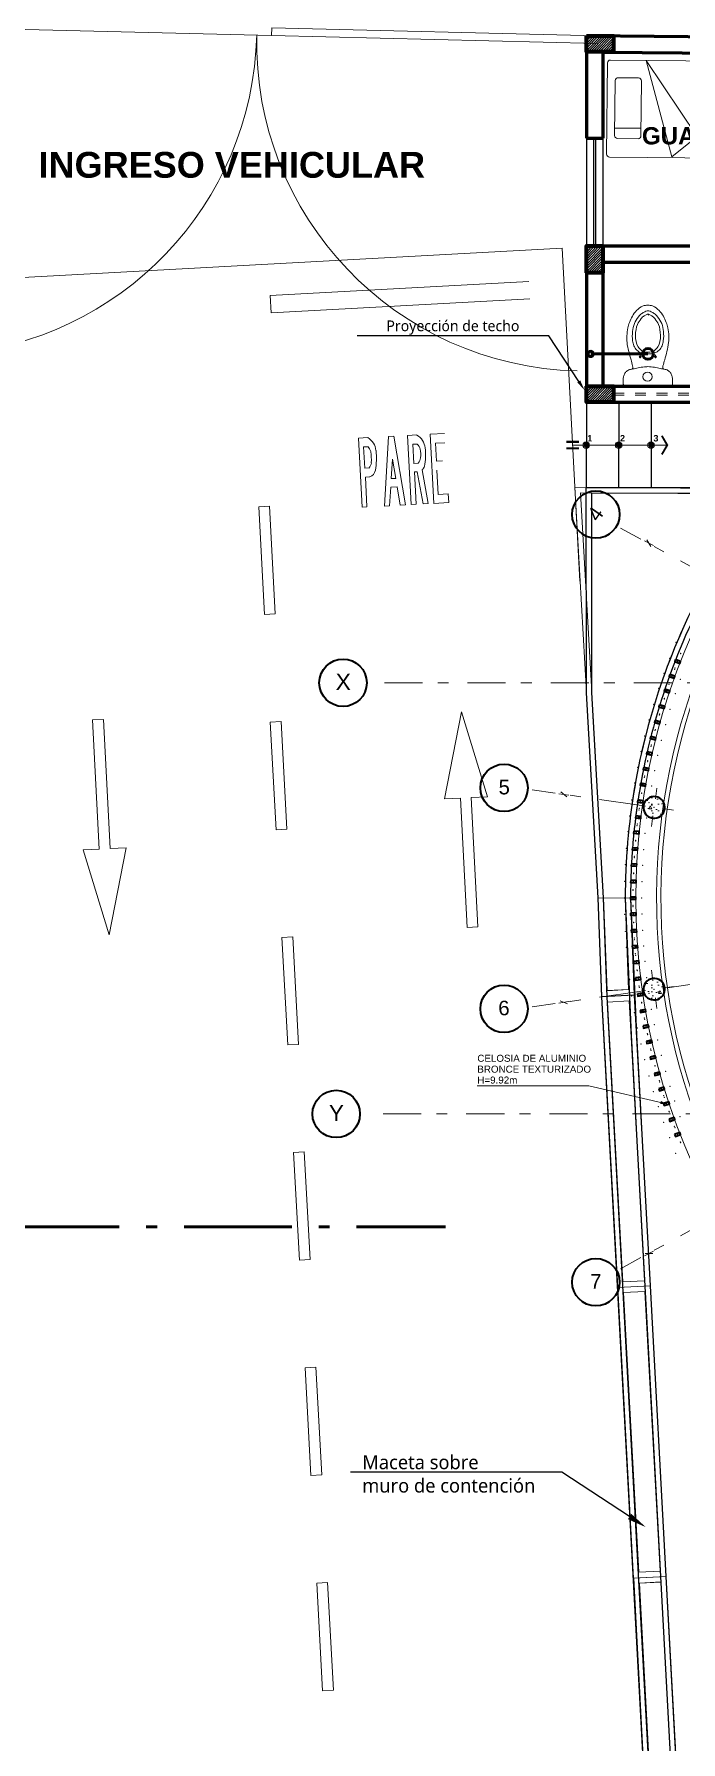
# Model space of a CAD drawing. Header units: millimetres. Extents: x 1 to 121, y 0 to 90.
# Drawn here: x 11.05 to 17.04, y 59.66 to 75.5 of the extents above; entities that cross this region are included whole.
import ezdxf
from ezdxf import colors
from ezdxf.entities.mleader import LeaderData, LeaderLine
from ezdxf.enums import TextEntityAlignment as Align
from ezdxf.math import Vec2, Vec3

# ---------------------------------------------------------------- set-up
doc = ezdxf.new("R2010")
doc.units = ezdxf.units.MM
for name, pattern in [('1CORTE', [1.5, 1, -0.25, 0, -0.25]), ('DASHED2', [0.375, 0.25, -0.125]), ('Dot & Dashed', [0.670278, 0.352778, -0.176389, 0, -0.141111])]:
    doc.linetypes.add(name, pattern=pattern)
for name, color, linetype, lineweight in [('0_Pluma_Nº__1', 253, 'Continuous', 9), ('AA. Proyeccion Corte', 10, '1CORTE', 50), ('Annotation - Label_Pen_No__1', 7, 'Continuous', 13), ('COLUMNAS 50', 32, 'Continuous', 70), ('Drawing & Figure_Pen_No__1', 7, 'Continuous', 13), ('Drawing & Figure_Pen_No__122', 9, 'Continuous', 13), ('Drawing & Figure_Pen_No__7', 7, 'Continuous', 35), ('Equipamiento SR', 23, 'Continuous', 0), ('GRAFO00', 7, 'Continuous', 0), ('Interior - Stair & Railing_Pen_No__1', 7, 'Continuous', 13), ('Interior - Stair & Railing_Pen_No__122', 9, 'Continuous', 13), ('Letras El', 9, 'Continuous', 5), ('letras sr', 7, 'Continuous', 5), ('Muebles', 252, 'Continuous', 0), ('Muebles fijos El', 101, 'Continuous', 0), ('Muros el', 144, 'Continuous', 60), ('Proyeccciones', 1, 'DASHED2', 18), ('Sanitarios el', 141, 'Continuous', 15), ('Separador de bike pintado', 8, 'Continuous', 0), ('Structural - Bearing_Pen_No__122', 9, 'Continuous', 13), ('Structural - Bearing_Pen_No__21', 7, 'Continuous', 35), ('TEXTOS-SUBTITULO', 7, 'Continuous', 30)]:
    doc.layers.add(name, color=color, linetype=linetype, lineweight=lineweight)
for name, color, linetype, lineweight, true_color in [('Dimensioning - General_Pen_No__167', 7, 'Continuous', 13, 0x6a6a6a), ('Drawing & Figure_Pen_No__167', 7, 'Continuous', 13, 0x6a6a6a), ('Estructura - Carga_Pen_No__167', 7, 'Continuous', 13, 0x6a6a6a), ('RAMPA PROPUESTA 1 CERRAMIENTO_Pen_No__123', 7, 'Continuous', 0, 0xd8d8d8), ('RAMPA PROPUESTA 1 CERRAMIENTO_Pen_No__28', 7, 'Continuous', 35, 0xa80f02), ('RAMPA PROPUESTA 1 CERRAMIENTO_Pen_No__48', 7, 'Continuous', 25, 0xa80f02), ('Structural - Bearing_Pen_No__167', 7, 'Continuous', 13, 0x6a6a6a), ('Structural - Bearing_Pen_No__87', 7, 'Continuous', 20, 0x6a6a6a)]:
    doc.layers.add(name, color=color, linetype=linetype, lineweight=lineweight, true_color=true_color)
doc.layers.add('Estructura - Carga', color=7, linetype='Continuous')
doc.styles.add('Generales', font='trebuc.ttf', dxfattribs={"height": 0.1})
doc.styles.add('GENERATED_STYLE_1', font='arialbd.ttf')
doc.styles.add('Santa Rosa 1 50', font='trebuc.ttf')
doc.styles.add('TURBO_BASS', font='swisseb.ttf')
doc.dimstyles.new('GENERATED_STYLE__3', dxfattribs={"dimtxt": 0.115, "dimasz": 0.0475, "dimexe": 0.18, "dimexo": 1.635402, "dimgap": 0.09, "dimtad": 1, "dimzin": 0, "dimdsep": 46, "dimtxsty": 'GENERATED_STYLE_1', "dimblk": 'ARROWHEAD_2', "dimblk1": 'ARROWHEAD_2', "dimblk2": 'ARROWHEAD_2', "dimcen": 0.09, "dimclrd": 256, "dimclre": 256, "dimclrt": 256, "dimadec": 0, "dimazin": 0, "dimtfac": 1, "dimtdec": 4, "dimtmove": 0, "dimatfit": 3, "dimfxl": 1, "dimtolj": 1, "dimtzin": 0, "dimarcsym": 0})
pattern_1 = [(0, (-25.37355, 68.62545), (0, 0.3117692), [0.03, -0.15]), (0, (-25.28355, 68.78134), (0, 0.3117692), [0.03, -0.15]), (60, (-25.37355, 68.62545), (-0.27, 0.1558846), [0.03, -0.15]), (60, (-25.19355, 68.62545), (-0.27, 0.1558846), [0.03, -0.15]), (120, (-25.34355, 68.62545), (0.27, 0.1558846), [0.03, -0.15]), (120, (-25.16355, 68.62545), (0.27, 0.1558846), [0.03, -0.15]), (0, (-25.37355, 68.65545), (0, 0.06), [0, -0.06, 0, -0.09]), (45, (-25.34355, 68.65545), (-0.04242641, 0.04242641), [0, -0.045, 0, -0.075])]
pattern_2 = [(225.832106, (-71.488623, -27.769186), (0.0113871558, -0.0110611169), [])]

# ---------------------------------------------------------------- blocks, each defined once
blk = doc.blocks.new('Slab_11', base_point=(2452.601, 2264.432))
at = {"layer": 'Estructura - Carga_Pen_No__167', "color": 251, "linetype": 'Continuous', "lineweight": 13, "true_color": 0x6a6a6a, "flags": 128}
for points in [[(2452.601, 2264.432), (2452.901, 2264.448), (2452.753, 2267.144), (2452.454, 2267.128)], [(2452.648, 2264.486), (2452.848, 2264.496), (2452.706, 2267.091), (2452.507, 2267.081)]]:
    blk.add_lwpolyline(points, close=True, dxfattribs=at)
blk = doc.blocks.new('Slab_12', base_point=(2452.648, 2264.486))
at = {"layer": 'Estructura - Carga_Pen_No__167', "color": 251, "linetype": 'Continuous', "lineweight": 13, "true_color": 0x6a6a6a, "flags": 128}
blk.add_lwpolyline([(2452.648, 2264.486), (2452.848, 2264.496), (2452.706, 2267.091), (2452.507, 2267.081)], close=True, dxfattribs=at)
blk = doc.blocks.new('Slab_13', base_point=(2452.748, 2261.736))
at = {"layer": 'Estructura - Carga_Pen_No__167', "color": 251, "linetype": 'Continuous', "lineweight": 13, "true_color": 0x6a6a6a, "flags": 128}
for points in [[(2452.748, 2261.736), (2453.048, 2261.752), (2452.901, 2264.448), (2452.601, 2264.432)], [(2452.795, 2261.791), (2452.995, 2261.802), (2452.853, 2264.395), (2452.654, 2264.385)]]:
    blk.add_lwpolyline(points, close=True, dxfattribs=at)
blk = doc.blocks.new('Slab_14', base_point=(2452.795, 2261.791))
at = {"layer": 'Estructura - Carga_Pen_No__167', "color": 251, "linetype": 'Continuous', "lineweight": 13, "true_color": 0x6a6a6a, "flags": 128}
blk.add_lwpolyline([(2452.795, 2261.791), (2452.995, 2261.802), (2452.853, 2264.395), (2452.654, 2264.385)], close=True, dxfattribs=at)
blk = doc.blocks.new('Slab_15', base_point=(2452.857, 2259.043))
at = {"layer": 'Estructura - Carga_Pen_No__167', "color": 251, "linetype": 'Continuous', "lineweight": 13, "true_color": 0x6a6a6a, "flags": 128}
for points in [[(2452.857, 2259.043), (2453.157, 2259.034), (2453.172, 2259.483), (2453.048, 2261.752), (2452.748, 2261.736), (2452.87, 2259.433)], [(2452.923, 2259.434), (2452.912, 2259.091), (2453.107, 2259.084), (2453.122, 2259.482), (2453, 2261.7), (2452.801, 2261.69)]]:
    blk.add_lwpolyline(points, close=True, dxfattribs=at)
blk = doc.blocks.new('Slab_16', base_point=(2452.924, 2259.434))
at = {"layer": 'Estructura - Carga_Pen_No__167', "color": 251, "linetype": 'Continuous', "lineweight": 13, "true_color": 0x6a6a6a, "flags": 128}
blk.add_lwpolyline([(2452.924, 2259.434), (2452.912, 2259.091), (2453.109, 2259.084), (2453.124, 2259.445), (2453.001, 2261.7), (2452.801, 2261.69)], close=True, dxfattribs=at)
blk = doc.blocks.new('Slab_19', base_point=(2452.648, 2264.486))
at = {"layer": 'Estructura - Carga_Pen_No__167', "color": 251, "linetype": 'Continuous', "lineweight": 13, "true_color": 0x6a6a6a, "flags": 128}
blk.add_lwpolyline([(2452.648, 2264.486), (2452.848, 2264.496), (2452.706, 2267.091), (2452.507, 2267.081)], close=True, dxfattribs=at)
blk = doc.blocks.new('Slab_20', base_point=(2452.924, 2259.434))
at = {"layer": 'Estructura - Carga_Pen_No__167', "color": 251, "linetype": 'Continuous', "lineweight": 13, "true_color": 0x6a6a6a, "flags": 128}
blk.add_lwpolyline([(2452.924, 2259.434), (2452.912, 2259.091), (2453.109, 2259.084), (2453.124, 2259.445), (2453.001, 2261.7), (2452.801, 2261.69)], close=True, dxfattribs=at)
blk = doc.blocks.new('Slab_44', base_point=(2452.203, 2271.854))
at = {"layer": 'Estructura - Carga_Pen_No__167', "color": 251, "linetype": 'Continuous', "lineweight": 13, "true_color": 0x6a6a6a, "flags": 128}
for points in [[(2452.203, 2271.854), (2452.42, 2268.046), (2452.454, 2267.133), (2452.753, 2267.149), (2452.72, 2268.045, -0.170628), (2454.06, 2271.85)], [(2453.707, 2271.8), (2452.256, 2271.804), (2452.47, 2268.047), (2452.502, 2267.186), (2452.701, 2267.196), (2452.67, 2268.045, -0.166338), (2453.957, 2271.8)]]:
    blk.add_lwpolyline(points, format="xyb", close=True, dxfattribs=at)
blk = doc.blocks.new('Slab_45', base_point=(2453.707, 2271.8))
at = {"layer": 'Estructura - Carga_Pen_No__167', "color": 251, "linetype": 'Continuous', "lineweight": 13, "true_color": 0x6a6a6a, "flags": 128}
blk.add_lwpolyline([(2453.707, 2271.8), (2452.256, 2271.804), (2452.47, 2268.047), (2452.47, 2268.046), (2452.502, 2267.186), (2452.701, 2267.196), (2452.67, 2268.046, -0.166277), (2453.957, 2271.8)], format="xyb", close=True, dxfattribs=at)
blk = doc.blocks.new('ARROWHEAD_2')
at = {"color": 0, "linetype": 'Continuous', "lineweight": 0}
for p, q in [((0, 0), (-1, 0)), ((-0.38, -0.66), (0.38, 0.66))]:
    blk.add_line(p, q, dxfattribs=at)
blk = doc.blocks.new('*D954')
at = {"layer": '0_Pluma_Nº__1', "color": 251, "lineweight": -2, "true_color": 0x6a6a6a, "transparency": 16777216}
for p, q in [((13.113, 77.052), (13.113, 76.105)), ((37.033, 75.782), (37.033, 76.105)), ((13.161, 75.925), (36.986, 75.925))]:
    blk.add_line(p, q, dxfattribs=at)
at = {"layer": 'Defpoints', "color": 0, "lineweight": 50, "transparency": 16777216}
for p in [(37.033, 75.925), (13.113, 75.417), (37.033, 74.147)]:
    blk.add_point(p, dxfattribs=at)
at = {"layer": '0_Pluma_Nº__1', "color": 251, "lineweight": -2, "true_color": 0x6a6a6a, "transparency": 16777216, "xscale": 0.0475, "yscale": 0.0475, "zscale": 0.0475, "rotation": 180}
blk.add_blockref('ARROWHEAD_2', (13.113, 75.925), dxfattribs=at)
at = {"layer": '0_Pluma_Nº__1', "color": 251, "lineweight": -2, "true_color": 0x6a6a6a, "transparency": 16777216, "xscale": 0.0475, "yscale": 0.0475, "zscale": 0.0475}
blk.add_blockref('ARROWHEAD_2', (37.033, 75.925), dxfattribs=at)
at = {"layer": '0_Pluma_Nº__1', "color": 251, "lineweight": 50, "true_color": 0x6a6a6a, "transparency": 16777216, "insert": (26.032, 76.074), "char_height": 0.115, "attachment_point": 5, "style": 'GENERATED_STYLE_1'}
blk.add_mtext('\\A1;23.92', dxfattribs=at)
blk = doc.blocks.new('Mure01pl')
at = {"color": 0, "linetype": 'ByBlock'}
blk.add_line((0.2, -0.106), (0.2, -0.377), dxfattribs=at)
blk.add_lwpolyline([(0.5, -1.995), (0.5, -0.055, 0.414214), (0.47, -0.025), (-0.47, -0.025, 0.414214), (-0.5, -0.055), (-0.5, -1.995, 0.414214), (-0.47, -2.025), (0.47, -2.025)], format="xyb", dxfattribs=at)
blk.add_lwpolyline([(-0.289, -0.377), (0.278, -0.377, 0.414214), (0.308, -0.347), (0.308, -0.136, 0.414214), (0.278, -0.106), (-0.289, -0.106, 0.414214), (-0.319, -0.136), (-0.319, -0.347, 0.414214)], format="xyb", close=True, dxfattribs=at)
blk.add_lwpolyline([(0.491, -0.696), (0.279, -0.957), (-0.5, -0.423)], close=True, dxfattribs=at)
blk.add_arc((0.47, -1.995), 0.03, 270, 0, dxfattribs=at)
blk = doc.blocks.new('INODFLUX-P')
at = {"layer": 'Sanitarios el'}
for p, q in [((0, -0.212), (0, 0.213)), ((0.023, 0.229), (0.067, 0.229)), ((0, 0.144), (0, -0.098)), ((0.258, 0.071), (0.289, 0.071)), ((0.258, -0.071), (0.289, -0.071)), ((0.023, -0.228), (0.023, -0.228)), ((0.023, -0.228), (0.067, -0.228))]:
    blk.add_line(p, q, dxfattribs=at)
for centre, radius in [((0.087, 0.003), 0.0425), ((0.272, 0.071), 0.00872), ((0.272, -0.071), 0.00872)]:
    blk.add_circle(centre, radius, dxfattribs=at)
for points in [[(0, 0.213), (0.004, 0.221), (0.014, 0.227), (0.023, 0.229)], [(0.067, 0.229), (0.096, 0.223), (0.126, 0.208), (0.145, 0.186), (0.157, 0.151), (0.159, 0.139)], [(0.187, 0.141), (0.244, 0.156), (0.32, 0.177), (0.404, 0.193), (0.467, 0.194), (0.539, 0.187), (0.59, 0.171), (0.648, 0.144), (0.701, 0.105), (0.743, 0.044), (0.751, 0)], [(0.158, 0.145), (0.167, 0.139), (0.187, 0.141)], [(0.187, -0.14), (0.244, -0.156), (0.32, -0.176), (0.404, -0.192), (0.467, -0.194), (0.539, -0.186), (0.59, -0.17), (0.648, -0.144), (0.701, -0.104), (0.743, -0.044), (0.751, 0.001)], [(0.298, -0.001), (0.307, 0.06), (0.334, 0.103), (0.374, 0.129), (0.42, 0.141), (0.505, 0.142), (0.58, 0.125), (0.642, 0.087), (0.674, 0.056), (0.688, 0.029), (0.697, 0.008), (0.697, -0.001)], [(0.067, -0.228), (0.096, -0.222), (0.126, -0.208), (0.145, -0.186), (0.157, -0.15), (0.159, -0.138)], [(0.158, -0.144), (0.167, -0.138), (0.187, -0.14)], [(0.298, -0.001), (0.307, -0.062), (0.334, -0.105), (0.374, -0.131), (0.42, -0.143), (0.505, -0.145), (0.58, -0.128), (0.642, -0.089), (0.674, -0.058), (0.688, -0.031), (0.697, -0.01), (0.697, -0.001)], [(0, -0.212), (0.004, -0.221), (0.014, -0.227), (0.023, -0.228)]]:
    blk.add_spline(points, degree=3, dxfattribs=at)
for points, knots in [([(0.159, 0.139), (0.162, 0.122), (0.17, 0.087), (0.178, 0.041), (0.179, 0.011), (0.18, 0)], [0, 0, 0, 0, 0.0500478, 0.1080759, 0.1401372, 0.1401372, 0.1401372, 0.1401372]), ([(0.159, -0.138), (0.162, -0.122), (0.17, -0.087), (0.178, -0.04), (0.179, -0.01), (0.18, 0)], [0, 0, 0, 0, 0.0500478, 0.1080759, 0.1401372, 0.1401372, 0.1401372, 0.1401372]), ([(0.313, -0.001), (0.311, 0.047), (0.338, 0.071), (0.391, 0.109), (0.431, 0.115), (0.507, 0.114), (0.543, 0.109), (0.59, 0.088), (0.608, 0.075), (0.638, 0.052), (0.646, 0.045), (0.655, 0.028), (0.662, 0.016), (0.666, 0.006), (0.667, 0.005), (0.667, 0.004)], [0, 0, 0, 0, 0.1299393, 0.1299393, 0.2598787, 0.2598787, 0.374754, 0.374754, 0.445792, 0.445792, 0.4942707, 0.4942707, 0.5266072, 0.5266072, 0.535214, 0.535214, 0.535214, 0.535214]), ([(0.313, -0.001), (0.311, -0.049), (0.338, -0.073), (0.391, -0.111), (0.431, -0.117), (0.507, -0.116), (0.543, -0.112), (0.59, -0.09), (0.608, -0.078), (0.638, -0.054), (0.646, -0.047), (0.655, -0.031), (0.662, -0.018), (0.666, -0.008), (0.667, -0.007), (0.667, -0.006)], [0, 0, 0, 0, 0.1299393, 0.1299393, 0.2598787, 0.2598787, 0.374754, 0.374754, 0.445792, 0.445792, 0.4942707, 0.4942707, 0.5266072, 0.5266072, 0.535214, 0.535214, 0.535214, 0.535214])]:
    blk.add_open_spline(points, degree=3, knots=knots, dxfattribs=at)
for points in [[(0.667, 0.004), (0.667, 0.004), (0.667, 0.003), (0.667, 0.001)], [(0.657, -0.005), (0.657, -0.004), (0.657, -0.004), (0.657, -0.003)], [(0.667, -0.006), (0.667, -0.006), (0.667, -0.005), (0.667, -0.003)]]:
    blk.add_open_spline(points, degree=3, dxfattribs=at)
blk.add_point((0, 0), dxfattribs=at)

msp = doc.modelspace()

# ---------------------------------------------------------------- hatches: boundary and pattern name
at = {"layer": 'Annotation - Label_Pen_No__1', "linetype": 'Continuous', "lineweight": 13}
msp.add_hatch(color=7, dxfattribs=at).paths.add_polyline_path([(16.911, 65.576), (16.86, 65.603), (16.853, 65.574)])
at = {"layer": 'Equipamiento SR'}
for points in [[(16.184, 71.703, -1), (16.154, 71.673, -1)], [(16.184, 71.703, -1), (16.154, 71.673, -1)], [(16.484, 71.703, -1), (16.454, 71.673, -1)], [(16.484, 71.703, -1), (16.454, 71.673, -1)], [(16.784, 71.703, -1), (16.754, 71.673, -1)], [(16.784, 71.703, -1), (16.754, 71.673, -1)]]:
    msp.add_hatch(color=256, dxfattribs=at).paths.add_polyline_path(points)
at = {"layer": 'GRAFO00'}
for points in [[(16.876, 71.778), (16.861, 71.77), (16.908, 71.687), (16.861, 71.605), (16.876, 71.596), (16.929, 71.687)], [(16.876, 71.778), (16.861, 71.77), (16.908, 71.687), (16.861, 71.605), (16.876, 71.596), (16.929, 71.687)], [(16.184, 71.673, -1), (16.154, 71.703, -1)], [(16.484, 71.673, -1), (16.454, 71.703, -1)], [(16.784, 71.673, -1), (16.754, 71.703, -1)]]:
    msp.add_hatch(color=256, dxfattribs=at).paths.add_polyline_path(points)
h = msp.add_hatch(color=256, dxfattribs=at)
h.paths.add_polyline_path([(15.982, 71.648), (15.982, 71.668), (16.102, 71.668), (16.102, 71.648)])
h.paths.add_polyline_path([(15.982, 71.708), (15.982, 71.728), (16.102, 71.728), (16.102, 71.708)])
at = {"layer": 'Muebles'}
h = msp.add_hatch(dxfattribs=at)
h.set_pattern_fill('ANSI31', color=256, scale=0.005, angle=180.8321)
h.set_pattern_definition(pattern_2)
h.paths.add_polyline_path([(16.17, 75.485), (16.42, 75.485), (16.42, 75.335), (16.17, 75.335)])
h = msp.add_hatch(dxfattribs=at)
h.set_pattern_fill('ANSI31', color=256, scale=0.005, angle=180.8321)
h.set_pattern_definition(pattern_2)
h.paths.add_polyline_path([(16.17, 73.285), (16.17, 73.535), (16.32, 73.535), (16.32, 73.285)])
h = msp.add_hatch(dxfattribs=at)
h.set_pattern_fill('ANSI31', color=256, scale=0.005, angle=180.8321)
h.set_pattern_definition(pattern_2)
h.paths.add_polyline_path([(16.17, 72.235), (16.42, 72.235), (16.42, 72.085), (16.17, 72.085)])
at = {"layer": 'RAMPA PROPUESTA 1 CERRAMIENTO_Pen_No__48', "linetype": 'Continuous', "lineweight": 25, "true_color": 0xa80f02}
h = msp.add_hatch(dxfattribs=at)
h.set_pattern_fill('STRUCTURAL_CONCRETE', color=14, style=0, pattern_type=2)
h.set_pattern_definition(pattern_1)
h.paths.add_polyline_path([(16.896, 69.424), (16.889, 69.405), (16.937, 69.389), (16.943, 69.408)])
h = msp.add_hatch(dxfattribs=at)
h.set_pattern_fill('STRUCTURAL_CONCRETE', color=14, style=0, pattern_type=2)
h.set_pattern_definition(pattern_1)
h.paths.add_polyline_path([(16.806, 69.133), (16.8, 69.114), (16.848, 69.101), (16.854, 69.12)])
h = msp.add_hatch(dxfattribs=at)
h.set_pattern_fill('STRUCTURAL_CONCRETE', color=14, style=0, pattern_type=2)
h.set_pattern_definition(pattern_1)
h.paths.add_polyline_path([(16.731, 68.842), (16.727, 68.822), (16.775, 68.811), (16.78, 68.831)])
h = msp.add_hatch(dxfattribs=at)
h.set_pattern_fill('STRUCTURAL_CONCRETE', color=14, style=0, pattern_type=2)
h.set_pattern_definition(pattern_1)
h.paths.add_polyline_path([(16.672, 68.551), (16.668, 68.531), (16.718, 68.523), (16.721, 68.542)])
h = msp.add_hatch(dxfattribs=at)
h.set_pattern_fill('STRUCTURAL_CONCRETE', color=14, style=0, pattern_type=2)
h.set_pattern_definition(pattern_1)
h.paths.add_polyline_path([(16.626, 68.249), (16.623, 68.23), (16.673, 68.223), (16.675, 68.243)])
h = msp.add_hatch(dxfattribs=at)
h.set_pattern_fill('STRUCTURAL_CONCRETE', color=14, style=0, pattern_type=2)
h.set_pattern_definition(pattern_1)
h.paths.add_polyline_path([(16.609, 68.106), (16.607, 68.086), (16.657, 68.081), (16.659, 68.101)])
h = msp.add_hatch(dxfattribs=at)
h.set_pattern_fill('STRUCTURAL_CONCRETE', color=14, style=0, pattern_type=2)
h.set_pattern_definition(pattern_1)
h.paths.add_polyline_path([(16.595, 67.952), (16.594, 67.932), (16.644, 67.928), (16.645, 67.948)])
h = msp.add_hatch(dxfattribs=at)
h.set_pattern_fill('STRUCTURAL_CONCRETE', color=14, style=0, pattern_type=2)
h.set_pattern_definition(pattern_1)
h.paths.add_polyline_path([(16.58, 67.648), (16.579, 67.628), (16.629, 67.627), (16.63, 67.647)])
h = msp.add_hatch(dxfattribs=at)
h.set_pattern_fill('STRUCTURAL_CONCRETE', color=14, style=0, pattern_type=2)
h.set_pattern_definition(pattern_1)
h.paths.add_polyline_path([(16.579, 67.346), (16.579, 67.326), (16.629, 67.327), (16.629, 67.347)])
h = msp.add_hatch(dxfattribs=at)
h.set_pattern_fill('STRUCTURAL_CONCRETE', color=14, style=0, pattern_type=2)
h.set_pattern_definition(pattern_1)
h.paths.add_polyline_path([(16.594, 67.041), (16.595, 67.021), (16.645, 67.025), (16.643, 67.045)])
h = msp.add_hatch(dxfattribs=at)
h.set_pattern_fill('STRUCTURAL_CONCRETE', color=14, style=0, pattern_type=2)
h.set_pattern_definition(pattern_1)
h.paths.add_polyline_path([(16.623, 66.744), (16.625, 66.724), (16.675, 66.73), (16.672, 66.75)])
h = msp.add_hatch(dxfattribs=at)
h.set_pattern_fill('STRUCTURAL_CONCRETE', color=14, style=0, pattern_type=2)
h.set_pattern_definition(pattern_1)
h.paths.add_polyline_path([(16.643, 66.595), (16.646, 66.575), (16.695, 66.583), (16.692, 66.603)])
h = msp.add_hatch(dxfattribs=at)
h.set_pattern_fill('STRUCTURAL_CONCRETE', color=14, style=0, pattern_type=2)
h.set_pattern_definition(pattern_1)
h.paths.add_polyline_path([(16.667, 66.443), (16.671, 66.423), (16.72, 66.432), (16.717, 66.452)])
h = msp.add_hatch(dxfattribs=at)
h.set_pattern_fill('STRUCTURAL_CONCRETE', color=14, style=0, pattern_type=2)
h.set_pattern_definition(pattern_1)
h.paths.add_polyline_path([(16.725, 66.154), (16.729, 66.134), (16.778, 66.145), (16.774, 66.165)])
h = msp.add_hatch(dxfattribs=at)
h.set_pattern_fill('STRUCTURAL_CONCRETE', color=14, style=0, pattern_type=2)
h.set_pattern_definition(pattern_1)
h.paths.add_polyline_path([(16.799, 65.857), (16.805, 65.838), (16.853, 65.852), (16.848, 65.871)])
h = msp.add_hatch(dxfattribs=at)
h.set_pattern_fill('STRUCTURAL_CONCRETE', color=14, style=0, pattern_type=2)
h.set_pattern_definition(pattern_1)
h.paths.add_polyline_path([(16.841, 65.715), (16.847, 65.696), (16.894, 65.711), (16.888, 65.73)])
at = {"layer": 'Structural - Bearing_Pen_No__122', "linetype": 'Continuous', "lineweight": 13}
h = msp.add_hatch(dxfattribs=at)
h.set_pattern_fill('STRUCTURAL_CONCRETE', color=9, style=0, pattern_type=2)
h.set_pattern_definition(pattern_1)
h.paths.add_polyline_path([(16.783, 68.227, 0.414214), (16.896, 68.312, 0.414214), (16.812, 68.425, 0.414214), (16.698, 68.34, 0.414214)])
h = msp.add_hatch(dxfattribs=at)
h.set_pattern_fill('STRUCTURAL_CONCRETE', color=9, style=0, pattern_type=2)
h.set_pattern_definition(pattern_1)
h.paths.add_polyline_path([(16.811, 66.54, 0.414214), (16.896, 66.653, 0.414214), (16.783, 66.738, 0.414214), (16.698, 66.625, 0.414214)])

# ---------------------------------------------------------------- linework, layer by layer
at = {"lineweight": 0}
for p, q in [((10.061, 75.565), (13.251, 75.487)), ((13.251, 75.487), (13.252, 75.557)), ((13.251, 75.487), (16.271, 75.414)), ((13.252, 75.557), (16.272, 75.484))]:
    msp.add_line(p, q, dxfattribs=at)
for p, q in [((16.17, 74.535), (16.17, 73.535)), ((16.235, 74.535), (16.235, 73.535)), ((16.255, 74.535), (16.255, 73.535)), ((16.32, 74.535), (16.32, 73.535))]:
    msp.add_line(p, q)
at = {"lineweight": -3}
for p, q in [((16.17, 72.085), (16.168, 71.293)), ((16.47, 72.085), (16.468, 71.292)), ((16.77, 72.084), (16.768, 71.292)), ((17.917, 71.289), (16.168, 71.293))]:
    msp.add_line(p, q, dxfattribs=at)
at = {"color": 4, "lineweight": 0}
msp.add_lwpolyline([(16.042, 71.688), (16.921, 71.688)], dxfattribs=at)
at = {"color": 6}
for points in [[(16.447, 50.387), (16.537, 53.086), (16.626, 55.784), (16.73, 58.872), (16.313, 66.567), (16.279, 67.486), (16.171, 69.389), (16.168, 71.293), (17.917, 71.289, 0.084099), (16.924, 69.501, 0.084702), (16.579, 67.485), (16.632, 66.216), (16.686, 65.235), (16.76, 63.887), (16.907, 61.191), (17.03, 58.902), (16.926, 55.774), (16.836, 53.076), (16.747, 50.377)], [(16.497, 50.385), (16.587, 53.084), (16.676, 55.783), (16.78, 58.873), (16.363, 66.569), (16.329, 67.488), (16.221, 69.391), (16.218, 71.243), (17.814, 71.239, 0.079898), (16.877, 69.518, 0.084746), (16.529, 67.484), (16.583, 66.213), (16.636, 65.233), (16.71, 63.885), (16.857, 61.189), (16.98, 58.901), (16.876, 55.776), (16.786, 53.077), (16.697, 50.379)]]:
    msp.add_lwpolyline(points, format="xyb", dxfattribs=at)
at = {"lineweight": 0}
for centre, start, end in [((10.072, 75.564), 273.9659, 358.6111), ((16.156, 75.417), 178.6111, 268.6111)]:
    msp.add_arc(centre, 3.042, start, end, dxfattribs=at)
at = {"layer": '0_Pluma_Nº__1', "color": 30, "lineweight": 50, "true_color": 0xf8991e}
msp.add_line((16.74, 72.533), (16.209, 72.533), dxfattribs=at)
for centre, radius in [((16.74, 72.533), 0.05), ((16.209, 72.533), 0.025)]:
    msp.add_circle(centre, radius, dxfattribs=at)
at = {"layer": 'AA. Proyeccion Corte', "color": 7}
msp.add_line((7.639, 64.435), (14.862, 64.435), dxfattribs=at)
at = {"layer": 'Annotation - Label_Pen_No__1', "color": 7, "linetype": 'Continuous', "lineweight": 13}
for p, q in [((16.192, 65.742), (15.158, 65.742)), ((16.911, 65.576), (16.192, 65.742))]:
    msp.add_line(p, q, dxfattribs=at)
at = {"layer": 'COLUMNAS 50', "linetype": 'Continuous'}
for points in [[(16.17, 75.485), (16.42, 75.485), (16.42, 75.335), (16.17, 75.335), (16.17, 75.485)], [(16.17, 73.285), (16.17, 73.535), (16.32, 73.535), (16.32, 73.285), (16.17, 73.285)], [(16.17, 72.235), (16.42, 72.235), (16.42, 72.085), (16.17, 72.085), (16.17, 72.235)]]:
    msp.add_lwpolyline(points, dxfattribs=at)
at = {"layer": 'Dimensioning - General_Pen_No__167', "color": 251, "linetype": 'Continuous', "lineweight": 13, "true_color": 0x6a6a6a}
for p, q in [((16.79, 70.755), (16.708, 70.8)), ((16.767, 70.746), (16.73, 70.808)), ((16.007, 68.44), (15.914, 68.453)), ((15.989, 68.424), (15.932, 68.469)), ((16.021, 66.527), (15.914, 66.511)), ((15.994, 66.505), (15.927, 66.531)), ((16.79, 64.21), (16.708, 64.164)), ((16.785, 64.186), (16.713, 64.187))]:
    msp.add_line(p, q, dxfattribs=at)
at = {"layer": 'Drawing & Figure_Pen_No__1', "color": 7, "linetype": 'Continuous', "lineweight": 13}
msp.add_lwpolyline([(28.549, 73.507), (22.654, 73.507, 1.000452), (22.654, 61.457), (28.549, 61.457)], format="xyb", close=True, dxfattribs=at)
at = {"layer": 'Drawing & Figure_Pen_No__122', "color": 9, "linetype": 'Dot & Dashed', "lineweight": 13}
for p, q in [((17.35, 70.444), (16.485, 70.918)), ((19.272, 69.482), (14.173, 69.482)), ((16.641, 68.349), (15.665, 68.489)), ((16.641, 66.616), (15.665, 66.475)), ((19.26, 65.482), (14.11, 65.482)), ((17.35, 64.52), (16.485, 64.046))]:
    msp.add_line(p, q, dxfattribs=at)
at = {"layer": 'Drawing & Figure_Pen_No__167', "color": 251, "linetype": 'Continuous', "lineweight": 13, "true_color": 0x6a6a6a}
msp.add_line((16.921, 66.651), (18.39, 66.868), dxfattribs=at)
at = {"layer": 'Drawing & Figure_Pen_No__7', "color": 7, "linetype": 'Continuous', "lineweight": 35}
for centre in [(16.257, 71.043), (13.913, 69.482), (15.406, 68.507), (15.406, 66.457), (13.85, 65.482), (16.257, 63.921)]:
    msp.add_circle(centre, 0.22, dxfattribs=at)
at = {"layer": 'Equipamiento SR'}
for centre in [(16.169, 71.688), (16.169, 71.688), (16.169, 71.688), (16.169, 71.688), (16.469, 71.688), (16.469, 71.688), (16.469, 71.688), (16.469, 71.688), (16.769, 71.688), (16.769, 71.688), (16.769, 71.688), (16.769, 71.688)]:
    msp.add_circle(centre, 0.021, dxfattribs=at)
at = {"layer": 'GRAFO00'}
for centre, radius in [((16.168, 71.687), 0.0305), ((16.169, 71.688), 0.021), ((16.169, 71.688), 0.021), ((16.169, 71.688), 0.021), ((16.468, 71.687), 0.0305), ((16.469, 71.688), 0.021), ((16.469, 71.688), 0.021), ((16.469, 71.688), 0.021), ((16.768, 71.687), 0.0305), ((16.769, 71.688), 0.021), ((16.769, 71.688), 0.021), ((16.769, 71.688), 0.021)]:
    msp.add_circle(centre, radius, dxfattribs=at)
at = {"layer": 'Interior - Stair & Railing_Pen_No__1', "color": 7, "linetype": 'Continuous', "lineweight": 13}
msp.add_arc((22.652, 67.487), 5.832, 90.1289, 269.4003, dxfattribs=at)
at = {"layer": 'Interior - Stair & Railing_Pen_No__122', "color": 9, "linetype": 'Continuous', "lineweight": 13}
for radius, start, end in [(5.832, 90.1289, 269.4003), (5.832, 90.1289, 269.4003), (5.832, 90.1289, 269.4003), (5.792, 90.0061, 269.5227), (5.792, 90.0061, 269.5227), (5.792, 90.0061, 269.5227), (5.792, 90.0061, 269.5227)]:
    msp.add_arc((22.652, 67.487), radius, start, end, dxfattribs=at)
at = {"layer": 'Muros el', "ltscale": 0.05}
for p, q in [((19.548, 75.453), (16.17, 75.485)), ((16.17, 75.485), (16.17, 74.535)), ((16.318, 75.333), (18.718, 75.311)), ((16.32, 75.335), (16.32, 74.535)), ((16.17, 74.535), (16.32, 74.535)), ((16.17, 73.535), (16.17, 73.285)), ((16.17, 73.535), (16.32, 73.535)), ((16.17, 73.535), (16.17, 72.085)), ((16.32, 73.535), (16.32, 73.285)), ((16.32, 73.386), (16.32, 72.236)), ((16.17, 73.285), (16.32, 73.285)), ((16.42, 72.235), (17.22, 72.235)), ((16.42, 72.085), (17.22, 72.085))]:
    msp.add_line(p, q, dxfattribs=at)
for points in [[(16.17, 73.535), (17.301, 73.535)], [(16.32, 73.385), (17.301, 73.385)]]:
    msp.add_lwpolyline(points, dxfattribs=at)
at = {"layer": 'Proyeccciones', "color": 165, "linetype": 'DASHED2', "lineweight": 9, "ltscale": 0.4, "true_color": 0x5e67af}
for p, q in [((16.318, 72.235), (16.168, 72.235)), ((16.42, 72.17), (17.22, 72.17)), ((16.42, 72.15), (17.22, 72.15))]:
    msp.add_line(p, q, dxfattribs=at)
at = {"layer": 'RAMPA PROPUESTA 1 CERRAMIENTO_Pen_No__123', "color": 254, "linetype": 'Continuous', "lineweight": 0, "true_color": 0xd8d8d8}
for p in [(17, 69.856), (17.043, 69.751), (17.044, 69.755), (16.888, 69.569), (16.941, 69.709), (16.986, 69.606), (16.991, 69.618), (17.015, 69.68), (16.84, 69.432), (16.916, 69.407), (16.936, 69.467), (16.941, 69.483), (16.963, 69.542), (17.039, 69.515), (16.792, 69.283), (16.869, 69.26), (16.891, 69.331), (16.892, 69.337), (16.945, 69.237), (16.992, 69.381), (16.75, 69.138), (16.827, 69.117), (16.846, 69.184), (16.848, 69.194), (16.904, 69.095), (16.71, 68.988), (16.787, 68.968), (16.805, 69.04), (16.807, 69.046), (16.865, 68.949), (16.675, 68.844), (16.753, 68.827), (16.768, 68.891), (16.771, 68.905), (16.831, 68.809), (16.644, 68.698), (16.706, 68.604), (16.709, 68.616), (16.722, 68.682), (16.736, 68.749), (16.738, 68.76), (16.801, 68.666), (16.616, 68.551), (16.681, 68.461), (16.681, 68.458), (16.695, 68.537), (16.773, 68.523), (16.59, 68.394), (16.658, 68.303), (16.659, 68.316), (16.669, 68.382), (16.749, 68.37), (16.57, 68.246), (16.639, 68.157), (16.641, 68.173), (16.649, 68.236), (16.729, 68.227), (16.554, 68.102), (16.625, 68.014), (16.626, 68.02), (16.633, 68.094), (16.713, 68.086), (16.54, 67.946), (16.614, 67.871), (16.614, 67.86), (16.62, 67.94), (16.699, 67.934), (16.53, 67.795), (16.606, 67.718), (16.606, 67.711), (16.61, 67.791), (16.69, 67.787), (16.524, 67.64), (16.602, 67.564), (16.602, 67.558), (16.604, 67.638), (16.684, 67.636), (16.522, 67.484), (16.602, 67.484), (16.602, 67.416), (16.602, 67.404), (16.604, 67.336), (16.682, 67.484), (16.684, 67.338), (16.524, 67.334), (16.606, 67.26), (16.606, 67.256), (16.61, 67.18), (16.69, 67.184), (16.53, 67.176), (16.539, 67.027), (16.613, 67.113), (16.614, 67.1), (16.619, 67.033), (16.699, 67.039), (16.552, 66.882), (16.624, 66.969), (16.625, 66.953), (16.632, 66.89), (16.711, 66.898), (16.569, 66.727), (16.639, 66.816), (16.64, 66.81), (16.649, 66.737), (16.728, 66.747), (16.59, 66.577), (16.657, 66.668), (16.659, 66.657), (16.669, 66.589), (16.748, 66.601), (16.615, 66.423), (16.68, 66.516), (16.681, 66.51), (16.694, 66.437), (16.772, 66.451), (16.642, 66.278), (16.705, 66.372), (16.708, 66.359), (16.721, 66.294), (16.734, 66.227), (16.799, 66.31), (16.674, 66.132), (16.736, 66.216), (16.752, 66.149), (16.766, 66.083), (16.769, 66.071), (16.83, 66.167), (16.708, 65.986), (16.786, 66.006), (16.805, 65.931), (16.806, 65.928), (16.863, 66.025), (16.749, 65.833), (16.826, 65.854), (16.844, 65.79), (16.848, 65.777), (16.903, 65.876), (16.791, 65.69), (16.868, 65.713), (16.886, 65.652), (16.891, 65.637), (16.944, 65.737), (16.987, 65.602), (16.835, 65.551), (16.911, 65.576), (16.934, 65.506), (16.937, 65.5), (17.037, 65.458), (16.886, 65.403), (16.962, 65.431), (16.985, 65.366), (16.989, 65.355), (17.014, 65.291), (16.94, 65.262), (16.998, 65.118), (17.041, 65.222), (17.043, 65.217)]:
    msp.add_point(p, dxfattribs=at)
at = {"layer": 'RAMPA PROPUESTA 1 CERRAMIENTO_Pen_No__28', "color": 14, "linetype": 'Continuous', "lineweight": 35, "true_color": 0xa80f02}
for points in [[(16.943, 69.56), (16.936, 69.541), (16.983, 69.524), (16.99, 69.543)], [(16.995, 69.699), (16.988, 69.68), (17.035, 69.662), (17.042, 69.68)], [(16.896, 69.424), (16.889, 69.405), (16.937, 69.389), (16.943, 69.408)], [(16.848, 69.277), (16.842, 69.258), (16.89, 69.243), (16.896, 69.262)], [(16.806, 69.133), (16.8, 69.114), (16.848, 69.101), (16.854, 69.12)], [(16.766, 68.984), (16.761, 68.965), (16.809, 68.953), (16.814, 68.972)], [(16.731, 68.842), (16.727, 68.822), (16.775, 68.811), (16.78, 68.831)], [(16.7, 68.697), (16.696, 68.677), (16.745, 68.667), (16.749, 68.687)], [(16.672, 68.551), (16.668, 68.531), (16.718, 68.523), (16.721, 68.542)], [(16.646, 68.396), (16.643, 68.376), (16.693, 68.369), (16.696, 68.388)], [(16.626, 68.249), (16.623, 68.23), (16.673, 68.223), (16.675, 68.243)], [(16.609, 68.106), (16.607, 68.086), (16.657, 68.081), (16.659, 68.101)], [(16.595, 67.952), (16.594, 67.932), (16.644, 67.928), (16.645, 67.948)], [(16.586, 67.803), (16.585, 67.783), (16.635, 67.78), (16.636, 67.8)], [(16.577, 67.494), (16.577, 67.474), (16.627, 67.474), (16.627, 67.494)], [(16.58, 67.648), (16.579, 67.628), (16.629, 67.627), (16.63, 67.647)], [(16.579, 67.346), (16.579, 67.326), (16.629, 67.327), (16.629, 67.347)], [(16.585, 67.189), (16.586, 67.169), (16.636, 67.171), (16.635, 67.191)], [(16.594, 67.041), (16.595, 67.021), (16.645, 67.025), (16.643, 67.045)], [(16.606, 66.897), (16.608, 66.877), (16.658, 66.882), (16.656, 66.902)], [(16.623, 66.744), (16.625, 66.724), (16.675, 66.73), (16.672, 66.75)], [(16.643, 66.595), (16.646, 66.575), (16.695, 66.583), (16.692, 66.603)], [(16.667, 66.443), (16.671, 66.423), (16.72, 66.432), (16.717, 66.452)], [(16.694, 66.299), (16.698, 66.279), (16.747, 66.289), (16.743, 66.309)], [(16.725, 66.154), (16.729, 66.134), (16.778, 66.145), (16.774, 66.165)], [(16.759, 66.009), (16.764, 65.99), (16.813, 66.002), (16.808, 66.021)], [(16.799, 65.857), (16.805, 65.838), (16.853, 65.852), (16.848, 65.871)], [(16.841, 65.715), (16.847, 65.696), (16.894, 65.711), (16.888, 65.73)], [(16.884, 65.578), (16.891, 65.559), (16.938, 65.575), (16.932, 65.594)], [(16.935, 65.432), (16.942, 65.413), (16.989, 65.43), (16.982, 65.449)], [(16.987, 65.291), (16.994, 65.273), (17.041, 65.291), (17.034, 65.309)]]:
    msp.add_lwpolyline(points, close=True, dxfattribs=at)
at = {"layer": 'Separador de bike pintado'}
for p, q in [((15.943, 73.514), (10.1, 73.198)), ((15.943, 73.513), (16.109, 70.425)), ((13.239, 73.074), (15.635, 73.204)), ((13.247, 72.914), (13.239, 73.074)), ((13.247, 72.914), (15.644, 73.043)), ((14.51, 71.776), (14.598, 71.781)), ((14.51, 71.776), (14.545, 71.135)), ((14.854, 71.796), (14.72, 71.789)), ((14.72, 71.789), (14.755, 71.147)), ((14.055, 71.752), (14.144, 71.757)), ((14.09, 71.111), (14.055, 71.752)), ((14.104, 71.67), (14.142, 71.672)), ((14.104, 71.67), (14.114, 71.473)), ((14.336, 71.768), (14.297, 71.122)), ((14.336, 71.768), (14.384, 71.77)), ((14.384, 71.77), (14.492, 71.133)), ((14.559, 71.695), (14.601, 71.697)), ((14.568, 71.517), (14.559, 71.695)), ((14.771, 71.704), (14.858, 71.709)), ((14.78, 71.539), (14.771, 71.704)), ((14.114, 71.473), (14.152, 71.475)), ((14.371, 71.558), (14.36, 71.376)), ((14.371, 71.558), (14.402, 71.378)), ((14.568, 71.517), (14.611, 71.52)), ((14.648, 71.459), (14.703, 71.144)), ((14.836, 71.542), (14.78, 71.539)), ((14.796, 71.23), (14.784, 71.455)), ((14.12, 71.39), (14.16, 71.392)), ((14.12, 71.39), (14.135, 71.113)), ((14.356, 71.296), (14.345, 71.125)), ((14.356, 71.296), (14.415, 71.299)), ((14.36, 71.376), (14.402, 71.378)), ((14.415, 71.299), (14.444, 71.13)), ((14.575, 71.439), (14.599, 71.44)), ((14.591, 71.138), (14.575, 71.439)), ((14.599, 71.44), (14.656, 71.141)), ((14.545, 71.135), (14.591, 71.138)), ((14.656, 71.141), (14.703, 71.144)), ((14.755, 71.147), (14.893, 71.154)), ((14.888, 71.235), (14.796, 71.23)), ((14.893, 71.154), (14.888, 71.235)), ((13.231, 71.12), (13.131, 71.115)), ((13.131, 71.115), (13.185, 70.116)), ((13.231, 71.12), (13.285, 70.121)), ((14.135, 71.113), (14.09, 71.111)), ((14.297, 71.122), (14.345, 71.125)), ((14.444, 71.13), (14.492, 71.133)), ((13.185, 70.116), (13.285, 70.121)), ((11.691, 69.143), (11.591, 69.138)), ((11.591, 69.138), (11.653, 67.939)), ((11.691, 69.143), (11.753, 67.945)), ((13.339, 69.123), (13.239, 69.118)), ((13.239, 69.118), (13.293, 68.119)), ((13.339, 69.123), (13.393, 68.124)), ((14.853, 68.404), (15.011, 69.213)), ((15.011, 69.213), (15.252, 68.425)), ((15.003, 68.412), (14.853, 68.404)), ((15.064, 67.213), (15.003, 68.412)), ((15.252, 68.425), (15.102, 68.417)), ((15.164, 67.218), (15.102, 68.417)), ((13.293, 68.119), (13.393, 68.124)), ((11.503, 67.932), (11.653, 67.939)), ((11.744, 67.143), (11.503, 67.932)), ((11.902, 67.952), (11.744, 67.143)), ((11.753, 67.945), (11.902, 67.952)), ((15.064, 67.213), (15.164, 67.218)), ((13.447, 67.126), (13.347, 67.12)), ((13.347, 67.12), (13.401, 66.122)), ((13.447, 67.126), (13.501, 66.127)), ((13.401, 66.122), (13.501, 66.127)), ((13.554, 65.129), (13.455, 65.123)), ((13.455, 65.123), (13.509, 64.125)), ((13.554, 65.129), (13.608, 64.13)), ((13.509, 64.125), (13.608, 64.13)), ((13.662, 63.132), (13.562, 63.126)), ((13.562, 63.126), (13.616, 62.128)), ((13.662, 63.132), (13.716, 62.133)), ((13.616, 62.128), (13.716, 62.133)), ((13.77, 61.135), (13.67, 61.129)), ((13.67, 61.129), (13.724, 60.131)), ((13.77, 61.135), (13.824, 60.136)), ((13.724, 60.131), (13.824, 60.136))]:
    msp.add_line(p, q, dxfattribs=at)
for centre, radius, start, end in [((14.517, 71.646), 0.157, 5.4758, 58.9339), ((14.058, 71.589), 0.119, 18.4946, 44.8269), ((14.062, 71.622), 0.157, 5.4758, 58.9339), ((13.69, 71.549), 0.486, 357.0251, 9.1538), ((13.602, 71.565), 0.621, 349.6953, 6.6214), ((14.521, 71.619), 0.112, 16.1359, 44.1784), ((14.417, 71.598), 0.217, 352.308, 13.8709), ((14.162, 71.594), 0.516, 348.4058, 7.4263), ((14.06, 71.549), 0.119, 321.352, 347.6843), ((14.133, 71.468), 0.0811, 289.2818, 349.8707), ((14.522, 71.589), 0.112, 322.0005, 350.043), ((14.596, 71.514), 0.0755, 313.6877, 341.959)]:
    msp.add_arc(centre, radius, start, end, dxfattribs=at)
at = {"layer": 'Structural - Bearing_Pen_No__167', "color": 251, "linetype": 'Continuous', "lineweight": 13, "true_color": 0x6a6a6a}
for p, q in [((16.809, 68.405), (16.823, 68.504)), ((16.718, 68.337), (16.619, 68.352)), ((16.877, 68.315), (16.976, 68.3)), ((16.786, 68.247), (16.772, 68.148)), ((16.786, 66.718), (16.772, 66.817)), ((16.718, 66.627), (16.619, 66.613)), ((16.809, 66.559), (16.823, 66.46)), ((16.877, 66.65), (16.976, 66.664))]:
    msp.add_line(p, q, dxfattribs=at)
for p in [(16.797, 68.326), (16.797, 66.639)]:
    msp.add_point(p, dxfattribs=at)
at = {"layer": 'Structural - Bearing_Pen_No__21', "color": 7, "linetype": 'Continuous', "lineweight": 35}
for points in [[(16.783, 68.227, 0.414214), (16.896, 68.312, 0.414214), (16.812, 68.425, 0.414214), (16.698, 68.34, 0.414214)], [(16.811, 66.54, 0.414214), (16.896, 66.653, 0.414214), (16.783, 66.738, 0.414214), (16.698, 66.625, 0.414214)]]:
    msp.add_lwpolyline(points, format="xyb", close=True, dxfattribs=at)
at = {"layer": 'Structural - Bearing_Pen_No__87', "color": 251, "linetype": 'Continuous', "lineweight": 20, "true_color": 0x6a6a6a}
msp.add_lwpolyline([(16.279, 67.486), (16.579, 67.485)], dxfattribs=at)

# ---------------------------------------------------------------- block references
at = {"layer": 'Estructura - Carga', "color": 251, "linetype": 'Continuous', "lineweight": 13, "true_color": 0x6a6a6a}
for name, p in [('Slab_44', (16.062, 71.293)), ('Slab_45', (17.566, 71.24)), ('Slab_11', (16.46, 63.871)), ('Slab_12', (16.507, 63.925)), ('Slab_19', (16.507, 63.925)), ('Slab_13', (16.607, 61.175)), ('Slab_14', (16.654, 61.23)), ('Slab_15', (16.717, 58.483)), ('Slab_16', (16.783, 58.873)), ('Slab_20', (16.783, 58.873))]:
    msp.add_blockref(name, p, dxfattribs=at)
at = {"layer": 'Muebles fijos El', "xscale": -0.9, "yscale": 0.9, "zscale": 0.9, "rotation": 89.44970280080084}
msp.add_blockref('Mure01pl', (16.338, 74.81), dxfattribs=at)
at = {"layer": 'Sanitarios el', "extrusion": (0, 0, -1), "xscale": -1, "zscale": -1, "rotation": 270}
msp.add_blockref('INODFLUX-P', (-16.739, 72.235), dxfattribs=at)

# ---------------------------------------------------------------- texts
at = {"char_height": 0.06, "width": 0.10309, "attachment_point": 9, "rotation": 0, "style": 'GENERATED_STYLE_1'}
for s, insert in [('1', (16.224, 71.721)), ('2', (16.527, 71.721)), ('3', (16.837, 71.72))]:
    msp.add_mtext(s, dxfattribs=dict(at, insert=insert))
at = {"layer": 'Annotation - Label_Pen_No__1', "color": 7, "linetype": 'Continuous', "lineweight": 13, "insert": (15.158, 65.763), "char_height": 0.065, "attachment_point": 7, "line_spacing_factor": 0.93208, "style": 'GENERATED_STYLE_1'}
msp.add_mtext('\\A1;{\\pql;\\fArial|b0|i0|c0|p34;CELOSIA DE ALUMINIO\\P\\pql;\\fArial|b0|i0|c0|p34;BRONCE TEXTURIZADO\\P\\pql;\\fArial|b0|i0|c0|p34;H=9.92m}', dxfattribs=at)
at = {"layer": 'Drawing & Figure_Pen_No__7', "color": 7, "linetype": 'Continuous', "lineweight": 35, "style": 'GENERATED_STYLE_1'}
for s, insert, char_height, attachment_point, rotation in [('\\A1;{\\pql;\\fArial|b0|i0|c0|p34;4}', (16.277, 70.967), 0.135, 7, 54.8734), ('\\A1;{\\pql;\\fArial|b0|i0|c0|p34;X}', (13.845, 69.416), 0.15, 7, 359.7107), ('\\A1;{\\pqr;\\fArial|b0|i0|c0|p34;6}', (15.459, 66.397), 0.135, 9, 1.7917), ('\\A1;{\\pql;\\fArial|b0|i0|c0|p34;Y}', (13.781, 65.416), 0.15, 7, 359.7107)]:
    msp.add_mtext(s, dxfattribs=dict(at, insert=insert, char_height=char_height, attachment_point=attachment_point, rotation=rotation))
at = {"layer": 'Drawing & Figure_Pen_No__7', "color": 7, "linetype": 'Continuous', "lineweight": 35, "char_height": 0.135, "style": 'GENERATED_STYLE_1'}
for s, insert, attachment_point in [('\\A1;{\\pql;\\fArial|b0|i0|c0|p34;5}', (15.355, 68.445), 7), ('\\A1;{\\pql;\\fArial|b0|i0|c0|p34;5}', (15.355, 68.445), 7), ('\\A1;{\\pqr;\\fArial|b0|i0|c0|p34;7}', (16.309, 63.861), 9)]:
    msp.add_mtext(s, dxfattribs=dict(at, insert=insert, attachment_point=attachment_point))
at = {"layer": 'Letras El', "color": 0, "insert": (16.684, 74.637), "char_height": 0.16, "attachment_point": 1, "style": 'Santa Rosa 1 50'}
msp.add_mtext_dynamic_manual_height_columns('{\\fSwis721 Ex BT|b1|i0|c0|p34;GUARDIANIA}', width=4.63199, gutter_width=1, heights=[0], dxfattribs=at)
at = {"layer": 'TEXTOS-SUBTITULO', "style": 'TURBO_BASS'}
msp.add_text('INGRESO VEHICULAR', height=0.23925, rotation=360, dxfattribs=at).set_placement((12.882, 74.168, 0), align=Align.CENTER)

# ---------------------------------------------------------------- dimensions: what is measured, and where the dimension line sits
at = {"layer": '0_Pluma_Nº__1', "color": 30, "lineweight": 50, "true_color": 0xf8991e}
dim = msp.add_linear_dim(base=(37.033, 75.925), p1=(13.113, 75.417), p2=(37.033, 74.147), dimstyle='GENERATED_STYLE__3', dxfattribs=at)
dim.commit()
dim.dimension.update_dxf_attribs({"geometry": '*D954', "text_midpoint": (26.032, 75.925), "dimtype": 160})

# ---------------------------------------------------------------- leaders
at = {"layer": 'letras sr'}
ml = msp.add_multileader_mtext('Standard', dxfattribs=at)
ml.set_content('{\\H0.86957x;Proyección de techo}', color=256, style='Generales')
ml.set_leader_properties()
ml.build(insert=Vec2(0, 0))
ml.multileader.update_dxf_attribs({"text_right_attachment_type": 6, "dogleg_length": 0.36, "arrow_head_size": 0.1})
ctx = ml.context
ctx.base_point, ctx.char_height, ctx.arrow_head_size, ctx.landing_gap_size, ctx.plane_origin = Vec3(14.217, 72.772), 0.115, 0.1, 0.09, Vec3(16.179, 73.005)
ctx.right_attachment, ctx.text_align_type = 6, 2
notes = []
notes.append((ctx, [(1, (1, 1, 0), (15.821, 72.701), (-1, 0), 0.183, [(0, [(16.153, 72.195)], 0, [])])]))
ctx.mtext.insert, ctx.mtext.rotation, ctx.mtext.alignment, ctx.mtext.flow_direction = Vec3(15.548, 72.844), 6.283185, 3, 5
ml = msp.add_multileader_mtext('Standard', dxfattribs=at)
ml.set_content('Maceta sobre \\Pmuro de contención', color=256, style='Generales')
ml.set_leader_properties()
ml.build(insert=Vec2(0, 0))
ml.multileader.update_dxf_attribs({"text_right_attachment_type": 6, "dogleg_length": 0.36, "arrow_head_size": 0.18})
ctx = ml.context
ctx.base_point, ctx.char_height, ctx.arrow_head_size, ctx.landing_gap_size, ctx.plane_origin = Vec3(14.001, 62.25), 0.13, 0.18, 0.09, Vec3(15.104, 62.983)
ctx.right_attachment = 6
notes.append((ctx, [(1, (1, 1, 0), (15.942, 62.16), (-1, 0), 0.183, [(0, [(16.72, 61.648)], 0, [])])]))
ctx.mtext.insert, ctx.mtext.flow_direction = Vec3(14.091, 62.316), 5
for ctx, leaders in notes:
    for number, flags, end, landing, length, lines in leaders:
        leader = LeaderData()
        leader.index, (leader.has_last_leader_line, leader.has_dogleg_vector, leader.attachment_direction) = number, flags
        leader.last_leader_point, leader.dogleg_vector, leader.dogleg_length = Vec3(end), Vec3(landing), length
        for number, points, colour, breaks in lines:
            line = LeaderLine()
            line.index, line.vertices, line.color, line.breaks = number, Vec3.list(points), colors.encode_raw_color(colour), breaks
            leader.lines.append(line)
        ctx.leaders.append(leader)

doc.saveas('drawing.dxf')
